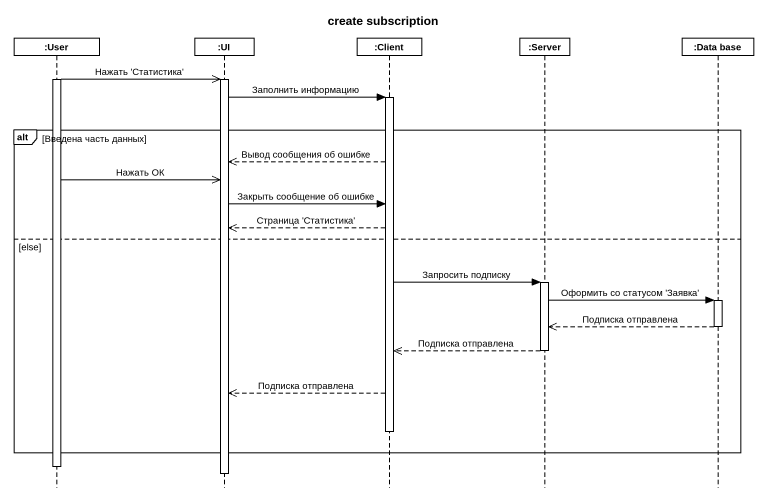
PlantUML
@startuml
title create subscription
hide footbox
participant ":User" as User
participant ":UI" as UI
participant ":Client" as Client
participant ":Server" as Server
participant ":Data base" as Data_base

activate User
User ->> UI : Нажать 'Статистика'
activate UI
UI -> Client : Заполнить информацию
activate Client
alt Введена часть данных
  Client -->> UI : Вывод сообщения об ошибке
  User ->> UI : Нажать ОК
  UI -> Client : Закрыть сообщение об ошибке
  Client -->> UI : Страница 'Статистика'
else else
  Client -> Server : Запросить подписку
  activate Server
  Server -> Data_base : Оформить со статусом 'Заявка'
  activate Data_base
  Data_base -->> Server : Подписка отправлена
  deactivate Data_base
  Server -->> Client : Подписка отправлена
  deactivate Server
  Client -->> UI : Подписка отправлена
  deactivate Client
end
deactivate User
deactivate UI
@enduml
